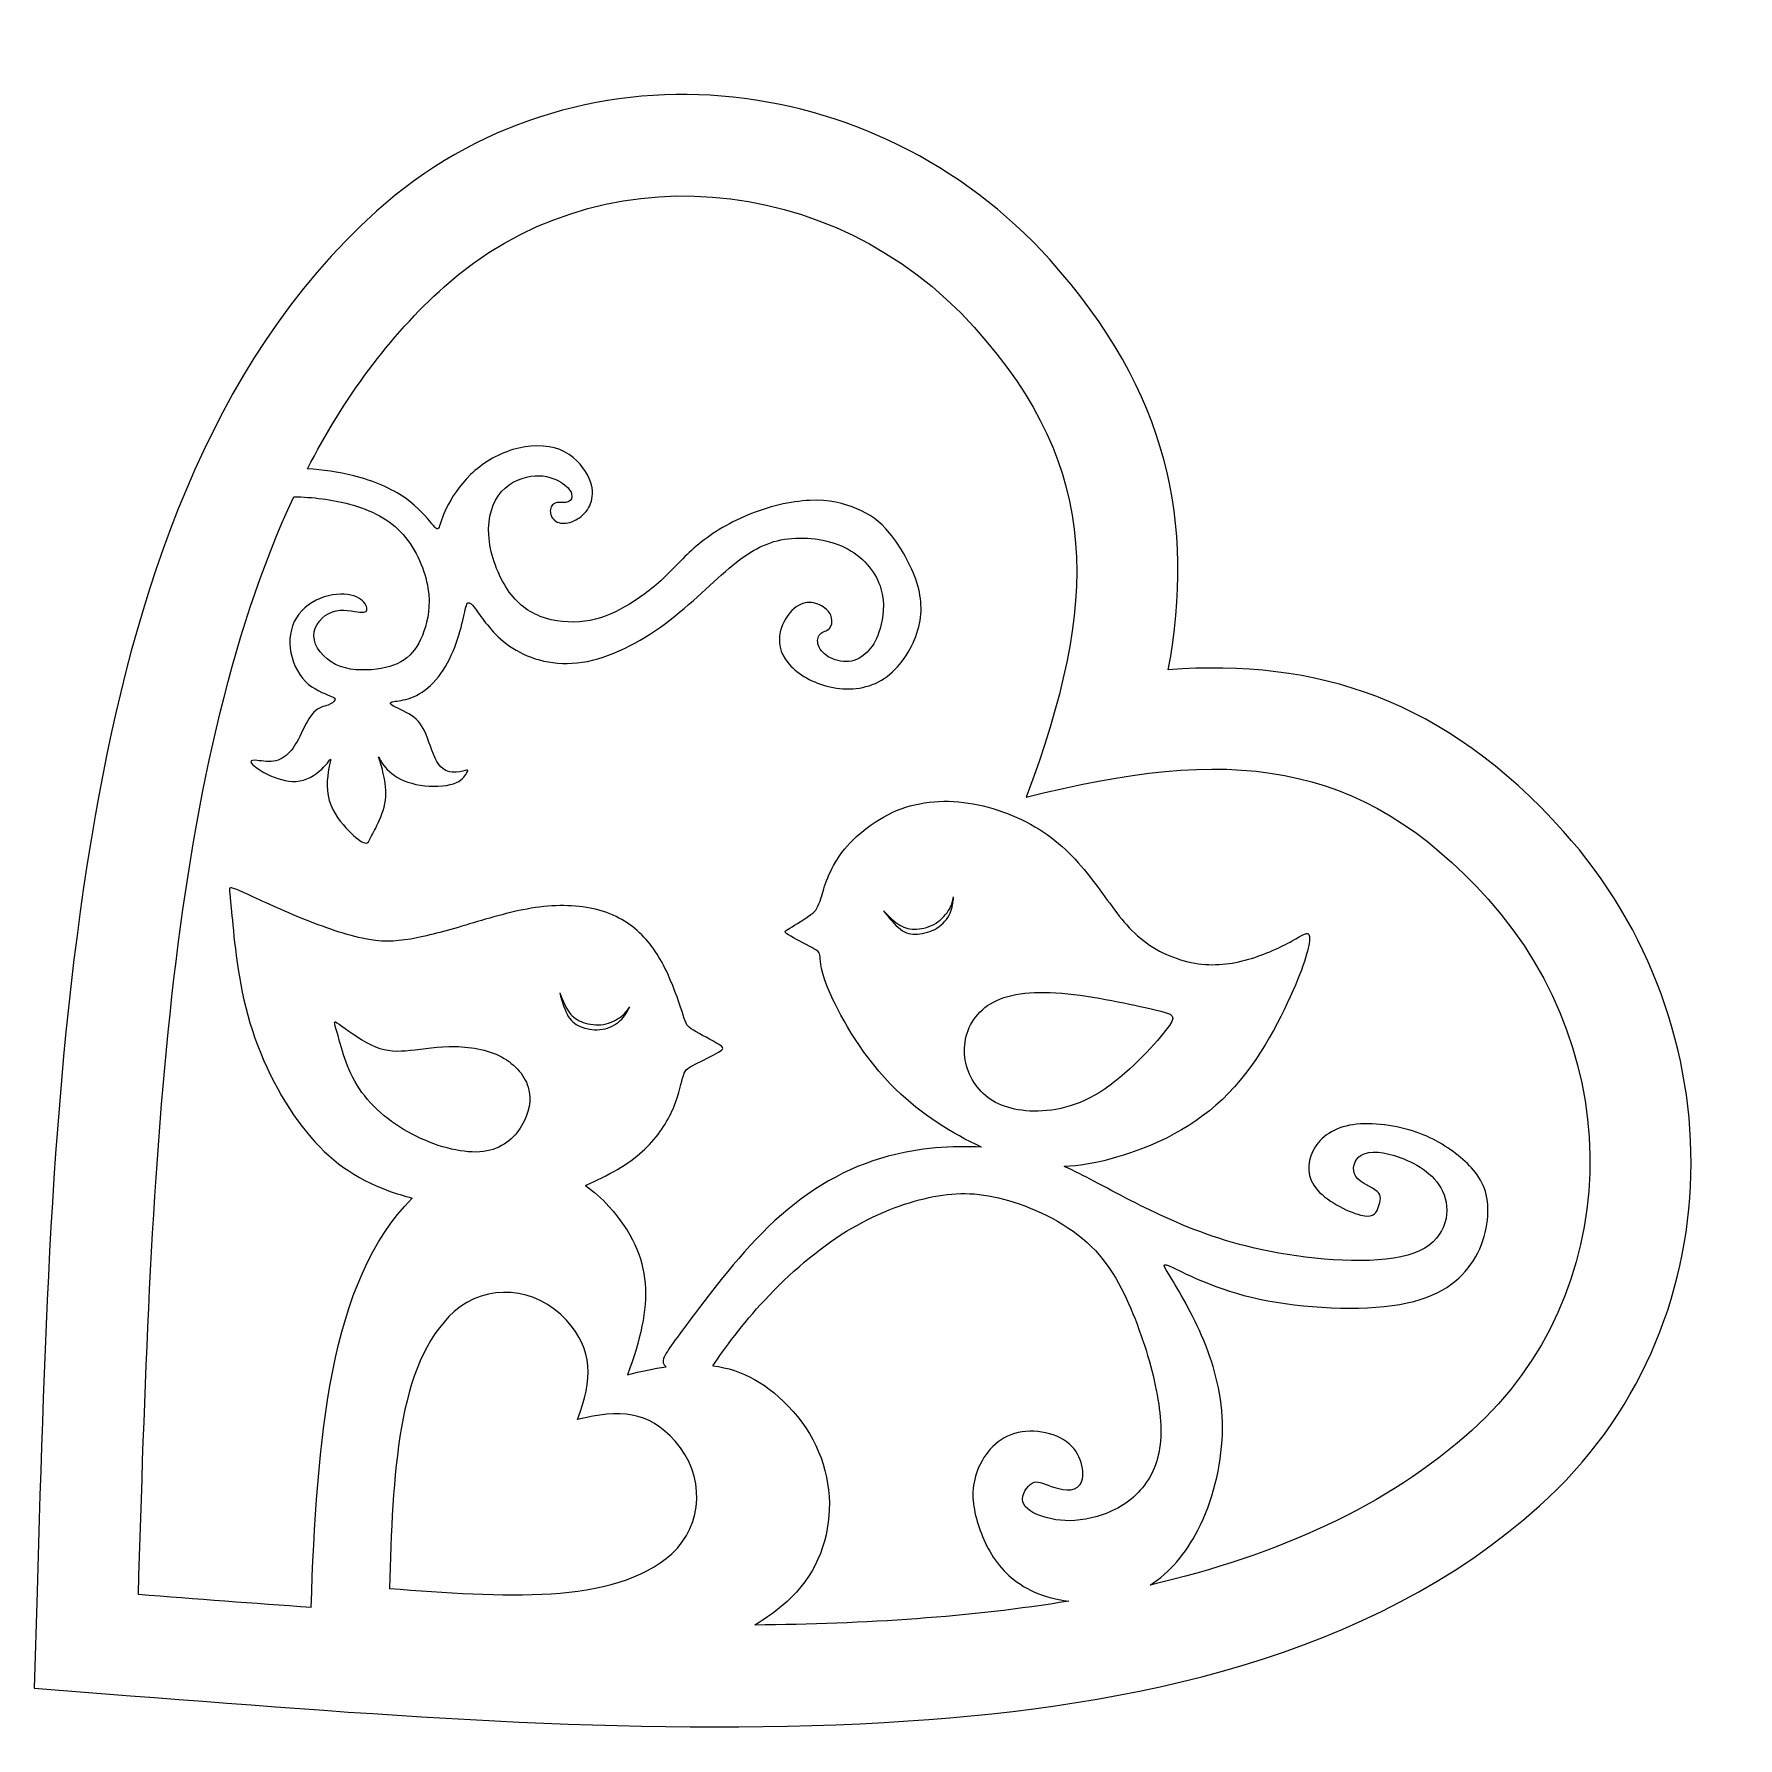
# Model space of a CAD drawing. Header units: millimetres. Extents: x -71 to 83, y -41 to 114.
import ezdxf

# ---------------------------------------------------------------- set-up
doc = ezdxf.new("R2010")
doc.units = ezdxf.units.MM
doc.header["$MEASUREMENT"] = 0
doc.layers.add('Camada 1', color=7, linetype='Continuous')

msp = doc.modelspace()

# ---------------------------------------------------------------- linework, layer by layer
at = {"layer": 'Camada 1', "color": 250, "lineweight": 9}
for points, knots in [([(31.182, 55.982), (44.6109, 56.9825), (56.1507, 53.3701), (66.9583, 41.3375), (66.9583, 41.3375), (82.7441, 23.7623), (82.6528, -3.6797), (64.7867, -19.727), (64.7867, -19.727), (49.401, -33.5466), (27.6486, -37.869), (7.6291, -39.1964), (7.6291, -39.1964), (-15.5539, -40.7334), (-39.6066, -38.6845), (-62.7531, -36.911), (-62.7531, -36.911), (-62.7531, -36.911), (-71.4937, -36.2412), (-71.4937, -36.2412), (-71.4937, -36.2412), (-71.4937, -36.2412), (-71.2248, -27.4792), (-71.2248, -27.4792), (-71.2248, -27.4792), (-70.5128, -4.2757), (-69.9776, 19.858), (-65.97, 42.7436), (-65.97, 42.7436), (-62.5093, 62.5064), (-55.8854, 83.6718), (-40.4997, 97.4915), (-40.4997, 97.4915), (-22.6356, 113.5374), (4.6463, 110.7112), (20.4471, 93.1197), (20.4471, 93.1197), (31.259, 81.0825), (33.6151, 69.2266), (31.182, 55.982)], [0, 0, 0, 0, 0.09090909, 0.09090909, 0.09090909, 0.09090909, 0.18181818, 0.18181818, 0.18181818, 0.18181818, 0.27272727, 0.27272727, 0.27272727, 0.27272727, 0.36363636, 0.36363636, 0.36363636, 0.36363636, 0.45454545, 0.45454545, 0.45454545, 0.45454545, 0.54545455, 0.54545455, 0.54545455, 0.54545455, 0.63636364, 0.63636364, 0.63636364, 0.63636364, 0.72727273, 0.72727273, 0.72727273, 0.72727273, 0.81818182, 0.81818182, 0.81818182, 0.81818182, 1, 1, 1, 1]), ([(-46.742, 74.1641), (-43.4448, 80.5856), (-39.3844, 86.1576), (-34.3672, 90.6642), (-34.3672, 90.6642), (-20.7155, 102.9266), (0.7826, 101.2792), (13.6198, 86.9873), (13.6198, 86.9873), (25.2476, 74.0417), (24.8785, 62.0158), (18.326, 44.436), (18.326, 44.436), (36.5061, 49.0704), (48.5028, 48.1515), (60.1309, 35.2051), (60.1309, 35.2051), (72.968, 20.9132), (72.3067, -0.6378), (58.6544, -12.8996), (58.6544, -12.8996), (50.9639, -19.8074), (41.0249, -24.2117), (29.5364, -26.8909)], [0, 0, 0, 0, 0.14285714, 0.14285714, 0.14285714, 0.14285714, 0.28571429, 0.28571429, 0.28571429, 0.28571429, 0.42857143, 0.42857143, 0.42857143, 0.42857143, 0.57142857, 0.57142857, 0.57142857, 0.57142857, 0.71428571, 0.71428571, 0.71428571, 0.71428571, 1, 1, 1, 1]), ([(-47.9771, 71.6441), (-46.299, 71.6222), (-44.5196, 71.4024), (-42.9499, 70.9821), (-42.9499, 70.9821), (-40.9575, 70.4485), (-39.303, 69.5917), (-38.0883, 68.2203), (-38.0883, 68.2203), (-36.8736, 66.8489), (-36.0986, 64.9628), (-35.8401, 63.3767), (-35.8401, 63.3767), (-35.5815, 61.7906), (-35.8392, 60.5043), (-36.2045, 59.4636), (-36.2045, 59.4636), (-36.5699, 58.4229), (-37.0428, 57.6278), (-37.7367, 57.0665), (-37.7367, 57.0665), (-38.4306, 56.5053), (-39.3453, 56.178), (-40.5078, 56.0315), (-40.5078, 56.0315), (-41.6703, 55.8851), (-43.0804, 55.9195), (-44.1992, 56.4647), (-44.1992, 56.4647), (-45.3179, 57.0099), (-46.1453, 58.0659), (-46.1629, 59.0444), (-46.1629, 59.0444), (-46.1806, 60.023), (-45.3884, 60.9241), (-44.4853, 61.2318), (-44.4853, 61.2318), (-43.5821, 61.5395), (-42.568, 61.254), (-41.9982, 61.1932), (-41.9982, 61.1932), (-41.4285, 61.1324), (-41.3033, 61.2964), (-41.3702, 61.5919), (-41.3702, 61.5919), (-41.4371, 61.8874), (-41.6962, 62.3145), (-42.3023, 62.5754), (-42.3023, 62.5754), (-42.9086, 62.8363), (-43.8621, 62.9311), (-44.8542, 62.6875), (-44.8542, 62.6875), (-45.8463, 62.4439), (-46.877, 61.862), (-47.5235, 61.0169), (-47.5235, 61.0169), (-48.1701, 60.1719), (-48.4322, 59.0639), (-48.3077, 57.9359), (-48.3077, 57.9359), (-48.183, 56.808), (-47.6715, 55.66), (-46.9289, 54.9183), (-46.9289, 54.9183), (-46.1865, 54.1765), (-45.2129, 53.8411), (-44.713, 53.6334), (-44.713, 53.6334), (-44.213, 53.4257), (-44.1865, 53.3459), (-44.2671, 53.2163), (-44.2671, 53.2163), (-44.3478, 53.0867), (-44.5355, 52.907), (-44.8803, 52.7847), (-44.8803, 52.7847), (-45.2251, 52.6624), (-45.727, 52.5973), (-46.1651, 52.1561), (-46.1651, 52.1561), (-46.6033, 51.715), (-46.9778, 50.8979), (-47.3169, 50.2057), (-47.3169, 50.2057), (-47.6561, 49.5136), (-47.96, 48.9465), (-48.3598, 48.5115), (-48.3598, 48.5115), (-48.7597, 48.0766), (-49.2555, 47.7739), (-49.827, 47.6948), (-49.827, 47.6948), (-50.3984, 47.6156), (-51.0454, 47.7601), (-51.4534, 47.7848), (-51.4534, 47.7848), (-51.8613, 47.8095), (-52.0303, 47.7142), (-51.7218, 47.4091), (-51.7218, 47.4091), (-51.4134, 47.104), (-50.6278, 46.5889), (-49.766, 46.2487), (-49.766, 46.2487), (-48.9042, 45.9086), (-47.9665, 45.7435), (-47.1143, 45.9888), (-47.1143, 45.9888), (-46.2621, 46.2341), (-45.4954, 46.8899), (-45.0791, 47.3653), (-45.0791, 47.3653), (-44.6628, 47.8409), (-44.5968, 48.1363), (-44.706, 47.6143), (-44.706, 47.6143), (-44.8153, 47.0923), (-45.0996, 45.7529), (-44.8812, 44.5818), (-44.8812, 44.5818), (-44.6629, 43.4108), (-43.9417, 42.4081), (-43.2782, 41.6765), (-43.2782, 41.6765), (-42.6146, 40.945), (-42.0085, 40.4849), (-41.6741, 40.3289), (-41.6741, 40.3289), (-41.3398, 40.173), (-41.2771, 40.3215), (-41.1319, 40.5918), (-41.1319, 40.5918), (-40.9866, 40.8621), (-40.759, 41.2543), (-40.4617, 41.8746), (-40.4617, 41.8746), (-40.1645, 42.4949), (-39.7978, 43.3432), (-39.6824, 44.1739), (-39.6824, 44.1739), (-39.5669, 45.0046), (-39.7027, 45.8176), (-39.8539, 46.4789), (-39.8539, 46.4789), (-40.0052, 47.1404), (-40.172, 47.6501), (-40.2553, 47.905), (-40.2553, 47.905), (-40.3387, 48.1599), (-40.3387, 48.1599), (-40.1866, 47.8822), (-40.1866, 47.8822), (-40.0345, 47.6046), (-39.7303, 47.0494), (-39.1203, 46.5735), (-39.1203, 46.5735), (-38.5104, 46.0977), (-37.5948, 45.7012), (-36.5328, 45.5304), (-36.5328, 45.5304), (-35.4707, 45.3598), (-34.2623, 45.4147), (-33.5203, 45.6625), (-33.5203, 45.6625), (-32.7783, 45.9103), (-32.5028, 46.3508), (-32.3571, 46.6061), (-32.3571, 46.6061), (-32.2115, 46.8616), (-32.1958, 46.932), (-32.3435, 46.8984), (-32.3435, 46.8984), (-32.4913, 46.865), (-32.8025, 46.7278), (-33.2766, 46.7045), (-33.2766, 46.7045), (-33.7508, 46.6812), (-34.3877, 46.7718), (-34.8638, 47.417), (-34.8638, 47.417), (-35.3399, 48.0624), (-35.6551, 49.2625), (-36.0023, 50.1042), (-36.0023, 50.1042), (-36.3496, 50.9459), (-36.7289, 51.4294), (-37.3362, 51.8345), (-37.3362, 51.8345), (-37.9435, 52.2397), (-38.7789, 52.5665), (-39.0952, 52.77), (-39.0952, 52.77), (-39.4115, 52.9736), (-39.2089, 53.0539), (-38.8058, 53.1226), (-38.8058, 53.1226), (-38.4028, 53.1913), (-37.7993, 53.2486), (-37.137, 53.5362), (-37.137, 53.5362), (-36.4747, 53.8239), (-35.7535, 54.3422), (-35.1282, 55.0589), (-35.1282, 55.0589), (-34.503, 55.7758), (-33.9736, 56.6913), (-33.5662, 57.6561), (-33.5662, 57.6561), (-33.1588, 58.621), (-32.8732, 59.6351), (-32.6871, 60.4353), (-32.6871, 60.4353), (-32.501, 61.2355), (-32.4145, 61.8216), (-32.2563, 62.0004), (-32.2563, 62.0004), (-32.0983, 62.1792), (-31.8687, 61.9507), (-31.2818, 61.1404), (-31.2818, 61.1404), (-30.6949, 60.33), (-29.7507, 58.9378), (-28.1604, 57.9254), (-28.1604, 57.9254), (-26.5702, 56.9132), (-24.3339, 56.2808), (-21.8644, 56.6596), (-21.8644, 56.6596), (-19.395, 57.0384), (-16.6924, 58.4283), (-14.3423, 60.1739), (-14.3423, 60.1739), (-11.9922, 61.9195), (-9.9947, 64.0208), (-8.2511, 65.4476), (-8.2511, 65.4476), (-6.5073, 66.8745), (-5.0174, 67.6271), (-3.23, 67.8444), (-3.23, 67.8444), (-1.4426, 68.0618), (0.6424, 67.7438), (2.1953, 66.8949), (2.1953, 66.8949), (3.7482, 66.0461), (4.769, 64.6662), (5.1701, 63.3214), (5.1701, 63.3214), (5.5712, 61.9766), (5.3525, 60.667), (5.0843, 59.7301), (5.0843, 59.7301), (4.816, 58.7933), (4.498, 58.2293), (4.0747, 57.7553), (4.0747, 57.7553), (3.6513, 57.2813), (3.1226, 56.8973), (2.4964, 56.7714), (2.4964, 56.7714), (1.8702, 56.6454), (1.1466, 56.7775), (0.5959, 57.0555), (0.5959, 57.0555), (0.0451, 57.3335), (-0.3327, 57.7576), (-0.4847, 58.1681), (-0.4847, 58.1681), (-0.6367, 58.5787), (-0.5628, 58.9756), (-0.3343, 59.2051), (-0.3343, 59.2051), (-0.1059, 59.4347), (0.2772, 59.4968), (0.4971, 59.7208), (0.4971, 59.7208), (0.7169, 59.945), (0.7736, 60.3311), (0.7021, 60.6719), (0.7021, 60.6719), (0.6305, 61.0128), (0.4308, 61.3084), (0.0762, 61.5722), (0.0762, 61.5722), (-0.2784, 61.836), (-0.7877, 62.0678), (-1.3106, 62.0738), (-1.3106, 62.0738), (-1.8335, 62.0799), (-2.3699, 61.8601), (-2.8863, 61.333), (-2.8863, 61.333), (-3.4027, 60.806), (-3.8992, 59.9718), (-4.0056, 59.0652), (-4.0056, 59.0652), (-4.1121, 58.1587), (-3.8287, 57.1799), (-2.9796, 56.3035), (-2.9796, 56.3035), (-2.1306, 55.4273), (-0.7162, 54.6536), (0.8401, 54.3651), (0.8401, 54.3651), (2.3962, 54.0767), (4.0941, 54.2733), (5.4695, 55.1918), (5.4695, 55.1918), (6.845, 56.1103), (7.8981, 57.7504), (8.4169, 59.2959), (8.4169, 59.2959), (8.9356, 60.8414), (8.9199, 62.292), (8.4167, 63.8736), (8.4167, 63.8736), (7.9135, 65.4554), (6.9226, 67.1682), (5.9774, 68.3243), (5.9774, 68.3243), (5.0321, 69.4805), (4.1324, 70.0803), (2.9909, 70.5566), (2.9909, 70.5566), (1.8495, 71.033), (0.4664, 71.3863), (-1.2625, 71.3146), (-1.2625, 71.3146), (-2.9915, 71.243), (-5.0663, 70.7465), (-6.9055, 69.9833), (-6.9055, 69.9833), (-8.7446, 69.2201), (-10.348, 68.1901), (-11.5496, 67.1737), (-11.5496, 67.1737), (-12.7512, 66.1574), (-13.551, 65.1546), (-14.5759, 64.2021), (-14.5759, 64.2021), (-15.6009, 63.2497), (-16.8508, 62.3475), (-18.0321, 61.6699), (-18.0321, 61.6699), (-19.2135, 60.9924), (-20.3264, 60.5395), (-21.6263, 60.3721), (-21.6263, 60.3721), (-22.9264, 60.2047), (-24.4136, 60.3227), (-25.6733, 60.8144), (-25.6733, 60.8144), (-26.9331, 61.3062), (-27.9654, 62.1718), (-28.7924, 63.4935), (-28.7924, 63.4935), (-29.6195, 64.8153), (-30.2412, 66.5933), (-30.3357, 68.1871), (-30.3357, 68.1871), (-30.4302, 69.7809), (-29.9974, 71.1904), (-29.1746, 72.1141), (-29.1746, 72.1141), (-28.3518, 73.0379), (-27.1391, 73.476), (-26.1424, 73.5413), (-26.1424, 73.5413), (-25.1459, 73.6067), (-24.3655, 73.2995), (-23.8131, 72.962), (-23.8131, 72.962), (-23.2609, 72.6246), (-22.9368, 72.2568), (-22.8382, 71.921), (-22.8382, 71.921), (-22.7396, 71.5852), (-22.8666, 71.2813), (-23.1403, 71.18), (-23.1403, 71.18), (-23.4141, 71.0787), (-23.8346, 71.18), (-24.159, 71.1158), (-24.159, 71.1158), (-24.4834, 71.0517), (-24.7118, 70.8221), (-24.7586, 70.4967), (-24.7586, 70.4967), (-24.8054, 70.1712), (-24.6706, 69.7498), (-24.382, 69.5044), (-24.382, 69.5044), (-24.0935, 69.2591), (-23.6512, 69.1898), (-23.1798, 69.2839), (-23.1798, 69.2839), (-22.7084, 69.3779), (-22.2079, 69.6354), (-21.8081, 70.0039), (-21.8081, 70.0039), (-21.4083, 70.3724), (-21.1092, 70.8519), (-20.9941, 71.4501), (-20.9941, 71.4501), (-20.879, 72.0483), (-20.9478, 72.7651), (-21.4002, 73.6155), (-21.4002, 73.6155), (-21.8527, 74.4661), (-22.6889, 75.4502), (-23.9018, 75.9204), (-23.9018, 75.9204), (-25.1148, 76.3906), (-26.7044, 76.347), (-28.1645, 75.9089), (-28.1645, 75.9089), (-29.6247, 75.4708), (-30.955, 74.6383), (-31.9808, 73.6491), (-31.9808, 73.6491), (-33.0065, 72.6599), (-33.7276, 71.514), (-34.1556, 70.6387), (-34.1556, 70.6387), (-34.5836, 69.7634), (-34.7187, 69.1586), (-34.8378, 68.8899), (-34.8378, 68.8899), (-34.9569, 68.6211), (-35.0599, 68.6885), (-35.4943, 69.2063), (-35.4943, 69.2063), (-35.9288, 69.7242), (-36.6945, 70.6927), (-37.909, 71.536), (-37.909, 71.536), (-39.1234, 72.3795), (-40.7867, 73.0981), (-42.5367, 73.5442), (-42.5367, 73.5442), (-43.9447, 73.9033), (-45.4089, 74.0861), (-46.742, 74.1641)], [0, 0, 0, 0, 0.00892857, 0.00892857, 0.00892857, 0.00892857, 0.01785714, 0.01785714, 0.01785714, 0.01785714, 0.02678571, 0.02678571, 0.02678571, 0.02678571, 0.03571429, 0.03571429, 0.03571429, 0.03571429, 0.04464286, 0.04464286, 0.04464286, 0.04464286, 0.05357143, 0.05357143, 0.05357143, 0.05357143, 0.0625, 0.0625, 0.0625, 0.0625, 0.07142857, 0.07142857, 0.07142857, 0.07142857, 0.08035714, 0.08035714, 0.08035714, 0.08035714, 0.08928571, 0.08928571, 0.08928571, 0.08928571, 0.09821429, 0.09821429, 0.09821429, 0.09821429, 0.10714286, 0.10714286, 0.10714286, 0.10714286, 0.11607143, 0.11607143, 0.11607143, 0.11607143, 0.125, 0.125, 0.125, 0.125, 0.13392857, 0.13392857, 0.13392857, 0.13392857, 0.14285714, 0.14285714, 0.14285714, 0.14285714, 0.15178571, 0.15178571, 0.15178571, 0.15178571, 0.16071429, 0.16071429, 0.16071429, 0.16071429, 0.16964286, 0.16964286, 0.16964286, 0.16964286, 0.17857143, 0.17857143, 0.17857143, 0.17857143, 0.1875, 0.1875, 0.1875, 0.1875, 0.19642857, 0.19642857, 0.19642857, 0.19642857, 0.20535714, 0.20535714, 0.20535714, 0.20535714, 0.21428571, 0.21428571, 0.21428571, 0.21428571, 0.22321429, 0.22321429, 0.22321429, 0.22321429, 0.23214286, 0.23214286, 0.23214286, 0.23214286, 0.24107143, 0.24107143, 0.24107143, 0.24107143, 0.25, 0.25, 0.25, 0.25, 0.25892857, 0.25892857, 0.25892857, 0.25892857, 0.26785714, 0.26785714, 0.26785714, 0.26785714, 0.27678571, 0.27678571, 0.27678571, 0.27678571, 0.28571429, 0.28571429, 0.28571429, 0.28571429, 0.29464286, 0.29464286, 0.29464286, 0.29464286, 0.30357143, 0.30357143, 0.30357143, 0.30357143, 0.3125, 0.3125, 0.3125, 0.3125, 0.32142857, 0.32142857, 0.32142857, 0.32142857, 0.33035714, 0.33035714, 0.33035714, 0.33035714, 0.33928571, 0.33928571, 0.33928571, 0.33928571, 0.34821429, 0.34821429, 0.34821429, 0.34821429, 0.35714286, 0.35714286, 0.35714286, 0.35714286, 0.36607143, 0.36607143, 0.36607143, 0.36607143, 0.375, 0.375, 0.375, 0.375, 0.38392857, 0.38392857, 0.38392857, 0.38392857, 0.39285714, 0.39285714, 0.39285714, 0.39285714, 0.40178571, 0.40178571, 0.40178571, 0.40178571, 0.41071429, 0.41071429, 0.41071429, 0.41071429, 0.41964286, 0.41964286, 0.41964286, 0.41964286, 0.42857143, 0.42857143, 0.42857143, 0.42857143, 0.4375, 0.4375, 0.4375, 0.4375, 0.44642857, 0.44642857, 0.44642857, 0.44642857, 0.45535714, 0.45535714, 0.45535714, 0.45535714, 0.46428571, 0.46428571, 0.46428571, 0.46428571, 0.47321429, 0.47321429, 0.47321429, 0.47321429, 0.48214286, 0.48214286, 0.48214286, 0.48214286, 0.49107143, 0.49107143, 0.49107143, 0.49107143, 0.5, 0.5, 0.5, 0.5, 0.50892857, 0.50892857, 0.50892857, 0.50892857, 0.51785714, 0.51785714, 0.51785714, 0.51785714, 0.52678571, 0.52678571, 0.52678571, 0.52678571, 0.53571429, 0.53571429, 0.53571429, 0.53571429, 0.54464286, 0.54464286, 0.54464286, 0.54464286, 0.55357143, 0.55357143, 0.55357143, 0.55357143, 0.5625, 0.5625, 0.5625, 0.5625, 0.57142857, 0.57142857, 0.57142857, 0.57142857, 0.58035714, 0.58035714, 0.58035714, 0.58035714, 0.58928571, 0.58928571, 0.58928571, 0.58928571, 0.59821429, 0.59821429, 0.59821429, 0.59821429, 0.60714286, 0.60714286, 0.60714286, 0.60714286, 0.61607143, 0.61607143, 0.61607143, 0.61607143, 0.625, 0.625, 0.625, 0.625, 0.63392857, 0.63392857, 0.63392857, 0.63392857, 0.64285714, 0.64285714, 0.64285714, 0.64285714, 0.65178571, 0.65178571, 0.65178571, 0.65178571, 0.66071429, 0.66071429, 0.66071429, 0.66071429, 0.66964286, 0.66964286, 0.66964286, 0.66964286, 0.67857143, 0.67857143, 0.67857143, 0.67857143, 0.6875, 0.6875, 0.6875, 0.6875, 0.69642857, 0.69642857, 0.69642857, 0.69642857, 0.70535714, 0.70535714, 0.70535714, 0.70535714, 0.71428571, 0.71428571, 0.71428571, 0.71428571, 0.72321429, 0.72321429, 0.72321429, 0.72321429, 0.73214286, 0.73214286, 0.73214286, 0.73214286, 0.74107143, 0.74107143, 0.74107143, 0.74107143, 0.75, 0.75, 0.75, 0.75, 0.75892857, 0.75892857, 0.75892857, 0.75892857, 0.76785714, 0.76785714, 0.76785714, 0.76785714, 0.77678571, 0.77678571, 0.77678571, 0.77678571, 0.78571429, 0.78571429, 0.78571429, 0.78571429, 0.79464286, 0.79464286, 0.79464286, 0.79464286, 0.80357143, 0.80357143, 0.80357143, 0.80357143, 0.8125, 0.8125, 0.8125, 0.8125, 0.82142857, 0.82142857, 0.82142857, 0.82142857, 0.83035714, 0.83035714, 0.83035714, 0.83035714, 0.83928571, 0.83928571, 0.83928571, 0.83928571, 0.84821429, 0.84821429, 0.84821429, 0.84821429, 0.85714286, 0.85714286, 0.85714286, 0.85714286, 0.86607143, 0.86607143, 0.86607143, 0.86607143, 0.875, 0.875, 0.875, 0.875, 0.88392857, 0.88392857, 0.88392857, 0.88392857, 0.89285714, 0.89285714, 0.89285714, 0.89285714, 0.90178571, 0.90178571, 0.90178571, 0.90178571, 0.91071429, 0.91071429, 0.91071429, 0.91071429, 0.91964286, 0.91964286, 0.91964286, 0.91964286, 0.92857143, 0.92857143, 0.92857143, 0.92857143, 0.9375, 0.9375, 0.9375, 0.9375, 0.94642857, 0.94642857, 0.94642857, 0.94642857, 0.95535714, 0.95535714, 0.95535714, 0.95535714, 0.96428571, 0.96428571, 0.96428571, 0.96428571, 0.97321429, 0.97321429, 0.97321429, 0.97321429, 0.98214286, 0.98214286, 0.98214286, 0.98214286, 1, 1, 1, 1]), ([(-46.4156, -28.9277), (-51.6077, -28.5609), (-56.8299, -28.1608), (-62.052, -27.7607), (-62.052, -27.7607), (-60.9138, 9.33), (-59.7753, 46.4211), (-47.9771, 71.6442)], [0, 0, 0, 0, 0.33333333, 0.33333333, 0.33333333, 0.33333333, 1, 1, 1, 1]), ([(14.2846, 12.753), (11.623, 13.9608), (8.8025, 15.7627), (6.5494, 17.9508), (6.5494, 17.9508), (3.5823, 20.8322), (1.5992, 24.3837), (0.6271, 26.5611), (0.6271, 26.5611), (-0.3448, 28.7385), (-0.3057, 29.542), (-0.3467, 29.9867), (-0.3467, 29.9867), (-0.3876, 30.4315), (-0.5086, 30.5177), (-1.0926, 30.8289), (-1.0926, 30.8289), (-1.6765, 31.1403), (-2.7232, 31.6768), (-3.1974, 31.9673), (-3.1974, 31.9673), (-3.6715, 32.2577), (-3.5729, 32.3021), (-3.0795, 32.5943), (-3.0795, 32.5943), (-2.586, 32.8865), (-1.6974, 33.4264), (-1.1827, 33.8135), (-1.1827, 33.8135), (-0.668, 34.2007), (-0.5271, 34.4349), (-0.2494, 35.3476), (-0.2494, 35.3476), (0.0282, 36.2602), (0.4426, 37.8511), (1.637, 39.4301), (1.637, 39.4301), (2.8314, 41.0093), (4.8057, 42.5766), (6.9951, 43.3871), (6.9951, 43.3871), (9.1844, 44.1977), (11.5886, 44.2514), (13.972, 43.7486), (13.972, 43.7486), (16.3553, 43.2459), (18.7177, 42.1867), (20.578, 40.7966), (20.578, 40.7966), (22.4382, 39.4065), (23.7964, 37.6856), (24.9953, 36.0444), (24.9953, 36.0444), (26.194, 34.4034), (27.2335, 32.8423), (28.6547, 31.6683), (28.6547, 31.6683), (30.0759, 30.4944), (31.879, 29.7078), (33.5857, 29.4152), (33.5857, 29.4152), (35.2925, 29.1226), (36.9027, 29.3242), (38.4336, 29.7649), (38.4336, 29.7649), (39.9644, 30.2056), (41.4157, 30.8857), (42.3949, 31.4349), (42.3949, 31.4349), (43.374, 31.9841), (43.8809, 32.4025), (43.9616, 31.8381), (43.9616, 31.8381), (44.0423, 31.2737), (43.6968, 29.7265), (42.4596, 26.898), (42.4596, 26.898), (41.2225, 24.0696), (39.0939, 19.9598), (36.0723, 17.0758), (36.0723, 17.0758), (33.0507, 14.1918), (29.1362, 12.5336), (25.8783, 11.6664), (25.8783, 11.6664), (24.4131, 11.2763), (23.0805, 11.0462), (21.7599, 11.0083)], [0, 0, 0, 0, 0.04347826, 0.04347826, 0.04347826, 0.04347826, 0.08695652, 0.08695652, 0.08695652, 0.08695652, 0.13043478, 0.13043478, 0.13043478, 0.13043478, 0.17391304, 0.17391304, 0.17391304, 0.17391304, 0.2173913, 0.2173913, 0.2173913, 0.2173913, 0.26086957, 0.26086957, 0.26086957, 0.26086957, 0.30434783, 0.30434783, 0.30434783, 0.30434783, 0.34782609, 0.34782609, 0.34782609, 0.34782609, 0.39130435, 0.39130435, 0.39130435, 0.39130435, 0.43478261, 0.43478261, 0.43478261, 0.43478261, 0.47826087, 0.47826087, 0.47826087, 0.47826087, 0.52173913, 0.52173913, 0.52173913, 0.52173913, 0.56521739, 0.56521739, 0.56521739, 0.56521739, 0.60869565, 0.60869565, 0.60869565, 0.60869565, 0.65217391, 0.65217391, 0.65217391, 0.65217391, 0.69565217, 0.69565217, 0.69565217, 0.69565217, 0.73913043, 0.73913043, 0.73913043, 0.73913043, 0.7826087, 0.7826087, 0.7826087, 0.7826087, 0.82608696, 0.82608696, 0.82608696, 0.82608696, 0.86956522, 0.86956522, 0.86956522, 0.86956522, 0.91304348, 0.91304348, 0.91304348, 0.91304348, 1, 1, 1, 1]), ([(-21.5828, 9.2949), (-21.3485, 9.3955), (-21.1206, 9.497), (-20.8997, 9.5982), (-20.8997, 9.5982), (-18.6789, 10.6158), (-17.1552, 11.6194), (-15.9941, 12.7851), (-15.9941, 12.7851), (-14.833, 13.9507), (-14.0343, 15.2786), (-13.5571, 16.4567), (-13.5571, 16.4567), (-13.0798, 17.6349), (-12.924, 18.6633), (-12.7202, 19.2453), (-12.7202, 19.2453), (-12.5164, 19.8274), (-12.2645, 19.9631), (-11.6499, 20.2689), (-11.6499, 20.2689), (-11.0352, 20.5746), (-10.0577, 21.0503), (-9.5494, 21.3429), (-9.5494, 21.3429), (-9.041, 21.6354), (-9.0018, 21.7448), (-9.547, 22.0807), (-9.547, 22.0807), (-10.0922, 22.4166), (-11.2218, 22.979), (-11.8131, 23.3399), (-11.8131, 23.3399), (-12.4044, 23.7009), (-12.4573, 23.8604), (-12.7284, 24.6961), (-12.7284, 24.6961), (-12.9995, 25.532), (-13.4888, 27.0442), (-14.1342, 28.448), (-14.1342, 28.448), (-14.7796, 29.8519), (-15.5811, 31.1477), (-16.6805, 32.1758), (-16.6805, 32.1758), (-17.7799, 33.204), (-19.1771, 33.9647), (-20.8511, 34.3413), (-20.8511, 34.3413), (-22.5252, 34.718), (-24.4761, 34.7108), (-26.4835, 34.3838), (-26.4835, 34.3838), (-28.491, 34.0569), (-30.5552, 33.4104), (-32.4207, 32.8597), (-32.4207, 32.8597), (-34.2861, 32.3092), (-35.9529, 31.8545), (-37.4046, 31.6028), (-37.4046, 31.6028), (-38.8563, 31.3511), (-40.0928, 31.3024), (-41.7979, 31.6684), (-41.7979, 31.6684), (-43.5029, 32.0345), (-45.6765, 32.8152), (-47.6802, 33.6457), (-47.6802, 33.6457), (-49.684, 34.4763), (-51.5179, 35.3565), (-52.5312, 35.8116), (-52.5312, 35.8116), (-53.5444, 36.2669), (-53.737, 36.297), (-53.7967, 36.1783), (-53.7967, 36.1783), (-53.8564, 36.0598), (-53.7832, 35.7923), (-53.5837, 33.7099), (-53.5837, 33.7099), (-53.3843, 31.6276), (-53.0586, 27.7302), (-51.9488, 24.0047), (-51.9488, 24.0047), (-50.839, 20.2793), (-48.945, 16.7257), (-46.843, 14.1371), (-46.843, 14.1371), (-44.7409, 11.5486), (-42.4306, 9.9251), (-39.4149, 8.8159), (-39.4149, 8.8159), (-38.7282, 8.5634), (-38.005, 8.3375), (-37.2584, 8.1419)], [0, 0, 0, 0, 0.04, 0.04, 0.04, 0.04, 0.08, 0.08, 0.08, 0.08, 0.12, 0.12, 0.12, 0.12, 0.16, 0.16, 0.16, 0.16, 0.2, 0.2, 0.2, 0.2, 0.24, 0.24, 0.24, 0.24, 0.28, 0.28, 0.28, 0.28, 0.32, 0.32, 0.32, 0.32, 0.36, 0.36, 0.36, 0.36, 0.4, 0.4, 0.4, 0.4, 0.44, 0.44, 0.44, 0.44, 0.48, 0.48, 0.48, 0.48, 0.52, 0.52, 0.52, 0.52, 0.56, 0.56, 0.56, 0.56, 0.6, 0.6, 0.6, 0.6, 0.64, 0.64, 0.64, 0.64, 0.68, 0.68, 0.68, 0.68, 0.72, 0.72, 0.72, 0.72, 0.76, 0.76, 0.76, 0.76, 0.8, 0.8, 0.8, 0.8, 0.84, 0.84, 0.84, 0.84, 0.88, 0.88, 0.88, 0.88, 0.92, 0.92, 0.92, 0.92, 1, 1, 1, 1]), ([(5.3957, 34.1471), (5.9173, 33.4995), (6.4389, 32.8521), (6.9372, 32.4811), (6.9372, 32.4811), (7.4355, 32.1101), (7.9103, 32.0158), (8.4768, 32.052), (8.4768, 32.052), (9.0432, 32.0884), (9.7013, 32.2554), (10.24, 32.5923), (10.24, 32.5923), (10.7789, 32.9293), (11.1987, 33.4362), (11.4288, 33.9356), (11.4288, 33.9356), (11.6589, 34.4351), (11.6994, 34.9272), (11.7399, 35.4193)], [0, 0, 0, 0, 0.16666667, 0.16666667, 0.16666667, 0.16666667, 0.33333333, 0.33333333, 0.33333333, 0.33333333, 0.5, 0.5, 0.5, 0.5, 0.66666667, 0.66666667, 0.66666667, 0.66666667, 1, 1, 1, 1]), ([(5.3957, 34.1471), (5.891, 33.6489), (6.3862, 33.1507), (6.8714, 32.8543), (6.8714, 32.8543), (7.3564, 32.5581), (7.8313, 32.4637), (8.3978, 32.5), (8.3978, 32.5), (8.9641, 32.5363), (9.6222, 32.7033), (10.161, 33.0403), (10.161, 33.0403), (10.6999, 33.3772), (11.1197, 33.8841), (11.3629, 34.3089), (11.3629, 34.3089), (11.6062, 34.7337), (11.673, 35.0765), (11.7399, 35.4193)], [0, 0, 0, 0, 0.16666667, 0.16666667, 0.16666667, 0.16666667, 0.33333333, 0.33333333, 0.33333333, 0.33333333, 0.5, 0.5, 0.5, 0.5, 0.66666667, 0.66666667, 0.66666667, 0.66666667, 1, 1, 1, 1]), ([(-23.9153, 26.7263), (-23.6825, 25.9281), (-23.4498, 25.1299), (-23.1322, 24.596), (-23.1322, 24.596), (-22.8148, 24.062), (-22.4126, 23.7924), (-21.8757, 23.6082), (-21.8757, 23.6082), (-21.3388, 23.4241), (-20.6672, 23.3255), (-20.0402, 23.4295), (-20.0402, 23.4295), (-19.4133, 23.5335), (-18.831, 23.8402), (-18.4266, 24.2129), (-18.4266, 24.2129), (-18.0223, 24.5856), (-17.7958, 25.0244), (-17.5694, 25.4631)], [0, 0, 0, 0, 0.16666667, 0.16666667, 0.16666667, 0.16666667, 0.33333333, 0.33333333, 0.33333333, 0.33333333, 0.5, 0.5, 0.5, 0.5, 0.66666667, 0.66666667, 0.66666667, 0.66666667, 1, 1, 1, 1]), ([(-23.9153, 26.7263), (-23.6495, 26.0761), (-23.3837, 25.4258), (-23.0496, 24.9658), (-23.0496, 24.9658), (-22.7157, 24.506), (-22.3135, 24.2363), (-21.7766, 24.0521), (-21.7766, 24.0521), (-21.2397, 23.8681), (-20.568, 23.7694), (-19.941, 23.8734), (-19.941, 23.8734), (-19.3141, 23.9775), (-18.7318, 24.2842), (-18.344, 24.5829), (-18.344, 24.5829), (-17.9561, 24.8816), (-17.7628, 25.1723), (-17.5694, 25.4631)], [0, 0, 0, 0, 0.16666667, 0.16666667, 0.16666667, 0.16666667, 0.33333333, 0.33333333, 0.33333333, 0.33333333, 0.5, 0.5, 0.5, 0.5, 0.66666667, 0.66666667, 0.66666667, 0.66666667, 1, 1, 1, 1]), ([(29.8723, 25.2162), (27.9625, 25.6575), (24.3899, 26.4554), (21.5342, 26.6945), (21.5342, 26.6945), (18.6785, 26.9336), (16.5397, 26.6138), (15.0897, 25.7415), (15.0897, 25.7415), (13.6397, 24.8693), (12.8785, 23.4444), (12.7472, 21.997), (12.7472, 21.997), (12.6159, 20.5497), (13.1146, 19.0798), (14.0545, 17.9986), (14.0545, 17.9986), (14.9944, 16.9174), (16.3755, 16.225), (18.2715, 16.0526), (18.2715, 16.0526), (20.1675, 15.8802), (22.5782, 16.2279), (24.9981, 17.74), (24.9981, 17.74), (27.4179, 19.2522), (29.8468, 21.9288), (30.9379, 23.3095), (30.9379, 23.3095), (32.0288, 24.6903), (31.782, 24.7749), (29.8723, 25.2162)], [0, 0, 0, 0, 0.11111111, 0.11111111, 0.11111111, 0.11111111, 0.22222222, 0.22222222, 0.22222222, 0.22222222, 0.33333333, 0.33333333, 0.33333333, 0.33333333, 0.44444444, 0.44444444, 0.44444444, 0.44444444, 0.55555556, 0.55555556, 0.55555556, 0.55555556, 0.66666667, 0.66666667, 0.66666667, 0.66666667, 0.77777778, 0.77777778, 0.77777778, 0.77777778, 1, 1, 1, 1]), ([(-44.0381, 23.0428), (-43.7302, 21.9256), (-43.2299, 19.835), (-42.0422, 18.045), (-42.0422, 18.045), (-40.8545, 16.2551), (-38.9796, 14.7657), (-36.8942, 13.7388), (-36.8942, 13.7388), (-34.8088, 12.7119), (-32.513, 12.1475), (-30.8228, 12.3595), (-30.8228, 12.3595), (-29.1327, 12.5715), (-28.048, 13.5598), (-27.37, 14.6783), (-27.37, 14.6783), (-26.6919, 15.7969), (-26.4204, 17.0456), (-26.7718, 18.1997), (-26.7718, 18.1997), (-27.1232, 19.3538), (-28.0975, 20.4131), (-29.4247, 21.049), (-29.4247, 21.049), (-30.752, 21.6852), (-32.4322, 21.898), (-33.9298, 21.8707), (-33.9298, 21.8707), (-35.4273, 21.8433), (-36.7423, 21.5759), (-37.8581, 21.4891), (-37.8581, 21.4891), (-38.974, 21.4023), (-39.8907, 21.4963), (-40.9773, 22.0196), (-40.9773, 22.0196), (-42.064, 22.5428), (-43.3205, 23.4954), (-43.891, 23.8996), (-43.891, 23.8996), (-44.4614, 24.304), (-44.346, 24.1601), (-44.0381, 23.0428)], [0, 0, 0, 0, 0.08333333, 0.08333333, 0.08333333, 0.08333333, 0.16666667, 0.16666667, 0.16666667, 0.16666667, 0.25, 0.25, 0.25, 0.25, 0.33333333, 0.33333333, 0.33333333, 0.33333333, 0.41666667, 0.41666667, 0.41666667, 0.41666667, 0.5, 0.5, 0.5, 0.5, 0.58333333, 0.58333333, 0.58333333, 0.58333333, 0.66666667, 0.66666667, 0.66666667, 0.66666667, 0.75, 0.75, 0.75, 0.75, 0.83333333, 0.83333333, 0.83333333, 0.83333333, 1, 1, 1, 1]), ([(29.5364, -26.8908), (31.3058, -25.7778), (32.7619, -24.0592), (33.859, -21.9195), (33.859, -21.9195), (35.1802, -19.3424), (35.9809, -16.1543), (36.0715, -13.2359), (36.0715, -13.2359), (36.1621, -10.3175), (35.5428, -7.6689), (34.5716, -5.2074), (34.5716, -5.2074), (33.6003, -2.7459), (32.2771, -0.4716), (31.4859, 0.8126), (31.4859, 0.8126), (30.6947, 2.0969), (30.4356, 2.3909), (31.6387, 1.8269), (31.6387, 1.8269), (32.8417, 1.2629), (35.507, -0.1592), (39.4391, -1.0005), (39.4391, -1.0005), (43.3712, -1.8418), (48.5701, -2.1022), (52.1406, -1.4796), (52.1406, -1.4796), (55.7109, -0.8569), (57.6528, 0.6487), (58.8038, 2.4959), (58.8038, 2.4959), (59.9546, 4.3432), (60.3146, 6.5321), (60.023, 8.16), (60.023, 8.16), (59.7314, 9.7881), (58.7883, 10.8552), (57.631, 11.8224), (57.631, 11.8224), (56.4737, 12.7897), (55.1021, 13.6572), (53.2942, 14.2235), (53.2942, 14.2235), (51.4861, 14.7896), (49.2417, 15.0547), (47.575, 14.7329), (47.575, 14.7329), (45.9083, 14.4111), (44.8193, 13.5024), (44.2632, 12.401), (44.2632, 12.401), (43.7072, 11.2995), (43.6839, 10.0053), (44.6793, 8.8748), (44.6793, 8.8748), (45.6746, 7.7443), (47.6885, 6.7777), (48.783, 6.5628), (48.783, 6.5628), (49.8775, 6.3479), (50.0527, 6.8847), (50.2166, 7.387), (50.2166, 7.387), (50.3804, 7.8894), (50.5331, 8.3574), (50.0843, 8.753), (50.0843, 8.753), (49.6355, 9.1485), (48.5855, 9.4717), (48.1641, 10.0974), (48.1641, 10.0974), (47.7427, 10.7232), (47.9501, 11.6515), (48.6915, 12.0617), (48.6915, 12.0617), (49.4329, 12.4721), (50.7082, 12.3644), (52.2279, 11.7962), (52.2279, 11.7962), (53.7475, 11.2279), (55.5113, 10.199), (56.1464, 8.4476), (56.1464, 8.4476), (56.7815, 6.6961), (56.288, 4.2221), (53.4216, 3.1567), (53.4216, 3.1567), (50.5551, 2.0914), (45.3156, 2.4345), (41.1889, 3.1643), (41.1889, 3.1643), (37.062, 3.894), (34.0478, 5.0101), (31.4346, 6.1697), (31.4346, 6.1697), (28.8213, 7.3293), (26.6092, 8.5322), (24.4298, 9.6833), (24.4298, 9.6833), (23.5569, 10.1444), (22.6893, 10.5972), (21.7599, 11.0083)], [0, 0, 0, 0, 0.03703704, 0.03703704, 0.03703704, 0.03703704, 0.07407407, 0.07407407, 0.07407407, 0.07407407, 0.11111111, 0.11111111, 0.11111111, 0.11111111, 0.14814815, 0.14814815, 0.14814815, 0.14814815, 0.18518519, 0.18518519, 0.18518519, 0.18518519, 0.22222222, 0.22222222, 0.22222222, 0.22222222, 0.25925926, 0.25925926, 0.25925926, 0.25925926, 0.2962963, 0.2962963, 0.2962963, 0.2962963, 0.33333333, 0.33333333, 0.33333333, 0.33333333, 0.37037037, 0.37037037, 0.37037037, 0.37037037, 0.40740741, 0.40740741, 0.40740741, 0.40740741, 0.44444444, 0.44444444, 0.44444444, 0.44444444, 0.48148148, 0.48148148, 0.48148148, 0.48148148, 0.51851852, 0.51851852, 0.51851852, 0.51851852, 0.55555556, 0.55555556, 0.55555556, 0.55555556, 0.59259259, 0.59259259, 0.59259259, 0.59259259, 0.62962963, 0.62962963, 0.62962963, 0.62962963, 0.66666667, 0.66666667, 0.66666667, 0.66666667, 0.7037037, 0.7037037, 0.7037037, 0.7037037, 0.74074074, 0.74074074, 0.74074074, 0.74074074, 0.77777778, 0.77777778, 0.77777778, 0.77777778, 0.81481481, 0.81481481, 0.81481481, 0.81481481, 0.85185185, 0.85185185, 0.85185185, 0.85185185, 0.88888889, 0.88888889, 0.88888889, 0.88888889, 0.92592593, 0.92592593, 0.92592593, 0.92592593, 1, 1, 1, 1]), ([(14.2846, 12.753), (11.6293, 12.9029), (8.6206, 12.6837), (5.8239, 11.9338), (5.8239, 11.9338), (2.0385, 10.9187), (-1.359, 8.9308), (-4.4274, 6.1015), (-4.4274, 6.1015), (-7.4958, 3.2723), (-10.2353, -0.3982), (-11.9401, -2.6756), (-11.9401, -2.6756), (-13.6448, -4.9528), (-14.3148, -5.8369), (-14.5044, -6.3558), (-14.5044, -6.3558), (-14.632, -6.7044), (-14.5425, -6.8881), (-14.2814, -7.1298)], [0, 0, 0, 0, 0.16666667, 0.16666667, 0.16666667, 0.16666667, 0.33333333, 0.33333333, 0.33333333, 0.33333333, 0.5, 0.5, 0.5, 0.5, 0.66666667, 0.66666667, 0.66666667, 0.66666667, 1, 1, 1, 1]), ([(-21.5828, 9.2949), (-20.8254, 8.7534), (-20.1131, 8.12), (-19.463, 7.3962), (-19.463, 7.3962), (-15.2978, 2.7591), (-15.4299, -1.5488), (-17.777, -7.8461), (-17.777, -7.8461), (-16.5362, -7.5297), (-15.3757, -7.2856), (-14.2813, -7.1298)], [0, 0, 0, 0, 0.25, 0.25, 0.25, 0.25, 0.5, 0.5, 0.5, 0.5, 1, 1, 1, 1]), ([(-10.0434, -7.037), (-9.0393, -5.5077), (-7.3374, -3.2265), (-5.3543, -1.0898), (-5.3543, -1.0898), (-3.1179, 1.3198), (-0.5237, 3.5463), (2.062, 5.1395), (2.062, 5.1395), (4.6476, 6.7328), (7.2247, 7.6929), (9.5059, 8.1876), (9.5059, 8.1876), (11.7871, 8.6824), (13.7724, 8.7114), (16.2541, 8.0539), (16.2541, 8.0539), (18.7357, 7.3963), (21.7137, 6.0518), (23.8251, 4.1331), (23.8251, 4.1331), (25.9365, 2.2145), (27.1813, -0.2786), (28.1681, -2.8026), (28.1681, -2.8026), (29.1549, -5.3267), (29.8838, -7.8817), (30.2473, -10.0893), (30.2473, -10.0893), (30.6108, -12.2969), (30.6087, -14.1571), (30.11, -15.7292), (30.11, -15.7292), (29.6112, -17.3012), (28.6156, -18.585), (27.3407, -19.4669), (27.3407, -19.4669), (26.0657, -20.3488), (24.5114, -20.8286), (23.2045, -20.9945), (23.2045, -20.9945), (21.8975, -21.1603), (20.8378, -21.0122), (19.9002, -20.7142), (19.9002, -20.7142), (18.9626, -20.4162), (18.147, -19.9683), (18.0054, -19.346), (18.0054, -19.346), (17.8638, -18.7237), (18.3962, -17.927), (18.8686, -17.6633), (18.8686, -17.6633), (19.3409, -17.3997), (19.7533, -17.669), (20.5893, -17.9591), (20.5893, -17.9591), (21.4253, -18.2491), (22.6849, -18.5599), (23.1953, -17.7954), (23.1953, -17.7954), (23.7058, -17.0308), (23.467, -15.1906), (22.1981, -14.0951), (22.1981, -14.0951), (20.9292, -12.9995), (18.63, -12.6485), (16.938, -13.2821), (16.938, -13.2821), (15.2459, -13.9158), (14.161, -15.534), (13.7271, -17.0467), (13.7271, -17.0467), (13.2933, -18.5594), (13.5107, -19.9665), (13.9702, -21.413), (13.9702, -21.413), (14.4298, -22.8594), (15.1317, -24.3451), (16.2903, -25.5712), (16.2903, -25.5712), (17.4488, -26.7971), (19.0641, -27.7634), (21.2342, -28.1964), (21.2342, -28.1964), (21.5374, -28.2569), (21.8516, -28.307), (22.1736, -28.3456)], [0, 0, 0, 0, 0.04347826, 0.04347826, 0.04347826, 0.04347826, 0.08695652, 0.08695652, 0.08695652, 0.08695652, 0.13043478, 0.13043478, 0.13043478, 0.13043478, 0.17391304, 0.17391304, 0.17391304, 0.17391304, 0.2173913, 0.2173913, 0.2173913, 0.2173913, 0.26086957, 0.26086957, 0.26086957, 0.26086957, 0.30434783, 0.30434783, 0.30434783, 0.30434783, 0.34782609, 0.34782609, 0.34782609, 0.34782609, 0.39130435, 0.39130435, 0.39130435, 0.39130435, 0.43478261, 0.43478261, 0.43478261, 0.43478261, 0.47826087, 0.47826087, 0.47826087, 0.47826087, 0.52173913, 0.52173913, 0.52173913, 0.52173913, 0.56521739, 0.56521739, 0.56521739, 0.56521739, 0.60869565, 0.60869565, 0.60869565, 0.60869565, 0.65217391, 0.65217391, 0.65217391, 0.65217391, 0.69565217, 0.69565217, 0.69565217, 0.69565217, 0.73913043, 0.73913043, 0.73913043, 0.73913043, 0.7826087, 0.7826087, 0.7826087, 0.7826087, 0.82608696, 0.82608696, 0.82608696, 0.82608696, 0.86956522, 0.86956522, 0.86956522, 0.86956522, 0.91304348, 0.91304348, 0.91304348, 0.91304348, 1, 1, 1, 1]), ([(-22.3073, -11.9152), (-18.4593, -10.9342), (-15.9199, -11.1288), (-13.4587, -13.8691), (-13.4587, -13.8691), (-10.7416, -16.8941), (-10.8816, -21.4558), (-13.7713, -24.0511), (-13.7713, -24.0511), (-19.0061, -28.7532), (-29.1634, -27.975), (-39.3206, -27.1968), (-39.3206, -27.1968), (-39.0081, -17.0147), (-38.6955, -6.8322), (-33.4607, -2.1302), (-33.4607, -2.1302), (-30.5711, 0.4652), (-26.0207, 0.1165), (-23.3036, -2.9086), (-23.3036, -2.9086), (-20.8423, -5.6487), (-20.9204, -8.1941), (-22.3073, -11.9152)], [0, 0, 0, 0, 0.14285714, 0.14285714, 0.14285714, 0.14285714, 0.28571429, 0.28571429, 0.28571429, 0.28571429, 0.42857143, 0.42857143, 0.42857143, 0.42857143, 0.57142857, 0.57142857, 0.57142857, 0.57142857, 0.71428571, 0.71428571, 0.71428571, 0.71428571, 1, 1, 1, 1]), ([(-10.0434, -7.037), (-7.368, -7.3848), (-5.0655, -8.6327), (-2.8022, -11.1525), (-2.8022, -11.1525), (1.796, -16.2719), (1.5591, -23.9916), (-3.3311, -28.384), (-3.3311, -28.384), (-4.225, -29.1868), (-5.2037, -29.8953), (-6.2585, -30.5189)], [0, 0, 0, 0, 0.25, 0.25, 0.25, 0.25, 0.5, 0.5, 0.5, 0.5, 1, 1, 1, 1])]:
    msp.add_open_spline(points, degree=3, knots=knots, dxfattribs=at)
for points in [[(-46.4156, -28.9277), (-45.8851, -13.7637), (-44.7512, 0.7292), (-37.2584, 8.1419)], [(22.1736, -28.3456), (13.352, -29.8), (3.7843, -30.4239), (-6.2585, -30.5188)]]:
    msp.add_open_spline(points, degree=3, dxfattribs=at)

doc.saveas('drawing.dxf')
